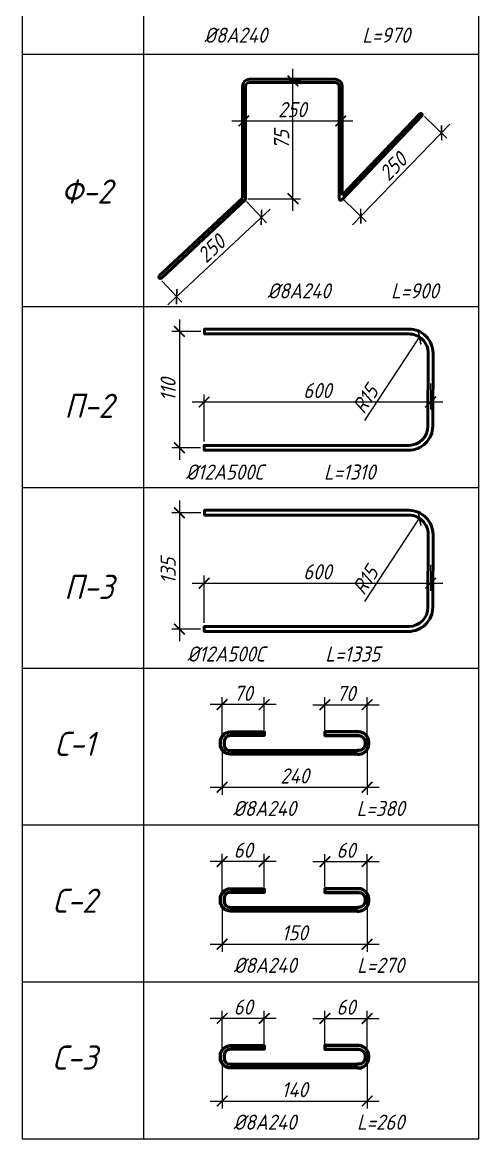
# Model space of a CAD drawing. Header units: millimetres. Extents: x 504091 to 2165846, y 135022 to 442887.
# Drawn here: x 1399985 to 1400741, y 208619 to 210466 of the extents above; entities that cross this region are included whole.
import ezdxf

# ---------------------------------------------------------------- set-up
doc = ezdxf.new("R2010")
doc.units = ezdxf.units.MM
doc.layers.get('Defpoints').update_dxf_attribs({"color": 255})
for name, color, linetype, lineweight in [('!_КР_Размеры', 7, 'Continuous', 9), ('Арматура 12', 26, 'Continuous', 50), ('КР_арматура 16', 224, 'Continuous', 50), ('КР_арматура 8', 232, 'Continuous', 50), ('Размеры (линейные)', 154, 'Continuous', 9), ('Размеры КР', 164, 'Continuous', 9)]:
    doc.layers.add(name, color=color, linetype=linetype, lineweight=lineweight)
doc.styles.add('GOST 2.304_new', font='isocpeur.ttf', dxfattribs={"width": 0.9, "oblique": 15})
doc.dimstyles.new('SPDS 1_10', dxfattribs={"dimscale": 10, "dimtxt": 2.5, "dimasz": 1.77, "dimexe": 1.25, "dimexo": 0.625, "dimtad": 1, "dimdec": 0, "dimrnd": 0.001, "dimtxsty": 'GOST 2.304_new', "dimblk": 'ARCHTICK', "dimcen": 2.5, "dimdle": 2, "dimclrt": 256, "dimadec": 0, "dimazin": 2, "dimtfac": 0.75, "dimtdec": 0, "dimtmove": 1, "dimatfit": 3, "dimfxl": 0, "dimtolj": 1, "dimlwd": 9, "dimlwe": 9, "dimarcsym": 0})

# ---------------------------------------------------------------- blocks, each defined once
blk = doc.blocks.new('_ArchTick')
at = {"color": 0, "linetype": 'ByBlock', "const_width": 0.15}
blk.add_lwpolyline([(-0.5, -0.5), (0.5, 0.5)], dxfattribs=at)
blk = doc.blocks.new('*D3315')
at = {"layer": 'Defpoints', "color": 0, "lineweight": 20, "ltscale": 100, "transparency": 16777216}
for p in [(1400421.5, 210368.9), (1400433.5, 210368.9), (1400352.5, 210174)]:
    blk.add_point(p, dxfattribs=at)
at = {"layer": 'Размеры (линейные)', "color": 0, "lineweight": 9, "ltscale": 100, "transparency": 16777216}
for p, q in [((1400433.5, 210154), (1400433.5, 210388.9)), ((1400427.7, 210368.9), (1400446, 210368.9)), ((1400358.7, 210174), (1400446, 210174))]:
    blk.add_line(p, q, dxfattribs=at)
at = {"layer": 'Размеры (линейные)', "color": 0, "lineweight": 9, "ltscale": 100, "transparency": 16777216, "xscale": 17.7, "yscale": 17.7, "zscale": 17.7}
for p, rotation in [((1400433.5, 210368.9), 90), ((1400433.5, 210174), 270)]:
    blk.add_blockref('_ArchTick', p, dxfattribs=dict(at, rotation=rotation))
at = {"layer": 'Размеры (линейные)', "ltscale": 100, "transparency": 16777216, "insert": (1400414.8, 210271.5), "char_height": 25, "attachment_point": 5, "rotation": 90, "style": 'GOST 2.304_new'}
blk.add_mtext('\\A1;75', dxfattribs=at)
blk = doc.blocks.new('*D3316')
at = {"layer": 'Defpoints', "color": 0, "lineweight": 20, "ltscale": 100, "transparency": 16777216}
for p in [(1400647.1, 210314.6), (1400679.7, 210283.1), (1400513.2, 210176.6)]:
    blk.add_point(p, dxfattribs=at)
at = {"layer": 'Размеры (линейные)', "color": 0, "lineweight": 9, "ltscale": 100, "transparency": 16777216}
for p, q in [((1400531.9, 210130.6), (1400693.6, 210297.4)), ((1400651.6, 210310.3), (1400688.6, 210274.4)), ((1400517.7, 210172.2), (1400554.8, 210136.3))]:
    blk.add_line(p, q, dxfattribs=at)
at = {"layer": 'Размеры (линейные)', "color": 0, "lineweight": 9, "ltscale": 100, "transparency": 16777216, "xscale": 17.7, "yscale": 17.7, "zscale": 17.7}
for p, rotation in [((1400679.7, 210283.1), 45.8853463330187), ((1400545.8, 210145), 225.8853463330187)]:
    blk.add_blockref('_ArchTick', p, dxfattribs=dict(at, rotation=rotation))
at = {"layer": 'Размеры (линейные)', "ltscale": 100, "transparency": 16777216, "insert": (1400599.3, 210227.1), "char_height": 25, "attachment_point": 5, "rotation": 45.8853, "style": 'GOST 2.304_new'}
blk.add_mtext('\\A1;250', dxfattribs=at)
blk = doc.blocks.new('*D3317')
at = {"layer": 'Defpoints', "color": 0, "lineweight": 20, "ltscale": 100, "transparency": 16777216}
for p in [(1400352.5, 210174), (1400381.3, 210143.2), (1400212.1, 210042.7)]:
    blk.add_point(p, dxfattribs=at)
at = {"layer": 'Размеры (линейные)', "color": 0, "lineweight": 9, "ltscale": 100, "transparency": 16777216}
for p, q in [((1400356.8, 210169.4), (1400389.8, 210134.1)), ((1400226.2, 209998.3), (1400395.9, 210156.8)), ((1400216.3, 210038.2), (1400249.4, 210002.8))]:
    blk.add_line(p, q, dxfattribs=at)
at = {"layer": 'Размеры (линейные)', "color": 0, "lineweight": 9, "ltscale": 100, "transparency": 16777216, "xscale": 17.7, "yscale": 17.7, "zscale": 17.7}
for p, rotation in [((1400381.3, 210143.2), 43.06238409189598), ((1400240.8, 210011.9), 223.062384091896)]:
    blk.add_blockref('_ArchTick', p, dxfattribs=dict(at, rotation=rotation))
at = {"layer": 'Размеры (линейные)', "ltscale": 100, "transparency": 16777216, "insert": (1400298.3, 210091.3), "char_height": 25, "attachment_point": 5, "rotation": 43.0624, "style": 'GOST 2.304_new'}
blk.add_mtext('\\A1;250', dxfattribs=at)
blk = doc.blocks.new('*D3318')
at = {"layer": 'Defpoints', "color": 0, "lineweight": 20, "ltscale": 100, "transparency": 16777216}
for p in [(1400512.8, 210302.7), (1400352.2, 210288), (1400512.8, 210288)]:
    blk.add_point(p, dxfattribs=at)
at = {"layer": 'Размеры (линейные)', "color": 0, "lineweight": 9, "ltscale": 100, "transparency": 16777216}
for p, q in [((1400352.2, 210294.3), (1400352.2, 210315.2)), ((1400512.8, 210294.3), (1400512.8, 210315.2)), ((1400332.2, 210302.7), (1400532.8, 210302.7))]:
    blk.add_line(p, q, dxfattribs=at)
at = {"layer": 'Размеры (линейные)', "color": 0, "lineweight": 9, "ltscale": 100, "transparency": 16777216, "xscale": 17.7, "yscale": 17.7, "zscale": 17.7, "rotation": 180}
blk.add_blockref('_ArchTick', (1400352.2, 210302.7), dxfattribs=at)
at = {"layer": 'Размеры (линейные)', "color": 0, "lineweight": 9, "ltscale": 100, "transparency": 16777216, "xscale": 17.7, "yscale": 17.7, "zscale": 17.7}
blk.add_blockref('_ArchTick', (1400512.8, 210302.7), dxfattribs=at)
at = {"layer": 'Размеры (линейные)', "ltscale": 100, "transparency": 16777216, "insert": (1400432.5, 210321.4), "char_height": 25, "attachment_point": 5, "style": 'GOST 2.304_new'}
blk.add_mtext('\\A1;250', dxfattribs=at)
blk = doc.blocks.new('*D3319')
at = {"layer": 'Defpoints', "color": 0, "lineweight": 20, "ltscale": 100, "transparency": 16777216}
for p in [(1400661.6, 209874.4), (1400661.6, 209837.7), (1400286.5, 209765.8)]:
    blk.add_point(p, dxfattribs=at)
at = {"layer": 'Размеры (линейные)', "color": 0, "lineweight": 9, "ltscale": 100, "transparency": 16777216}
for p, q in [((1400661.6, 209868.1), (1400661.6, 209825.2)), ((1400266.5, 209837.7), (1400681.6, 209837.7)), ((1400286.5, 209772.1), (1400286.5, 209850.2))]:
    blk.add_line(p, q, dxfattribs=at)
at = {"layer": 'Размеры (линейные)', "color": 0, "lineweight": 9, "ltscale": 100, "transparency": 16777216, "xscale": 17.7, "yscale": 17.7, "zscale": 17.7, "rotation": 180}
blk.add_blockref('_ArchTick', (1400286.5, 209837.7), dxfattribs=at)
at = {"layer": 'Размеры (линейные)', "color": 0, "lineweight": 9, "ltscale": 100, "transparency": 16777216, "xscale": 17.7, "yscale": 17.7, "zscale": 17.7}
blk.add_blockref('_ArchTick', (1400661.6, 209837.7), dxfattribs=at)
at = {"layer": 'Размеры (линейные)', "ltscale": 100, "transparency": 16777216, "insert": (1400474, 209856.5), "char_height": 25, "attachment_point": 5, "style": 'GOST 2.304_new'}
blk.add_mtext('\\A1;600', dxfattribs=at)
blk = doc.blocks.new('*D3320')
at = {"layer": 'Defpoints', "color": 0, "lineweight": 20, "ltscale": 100, "transparency": 16777216}
for p in [(1400287, 209954.3), (1400245.5, 209761.8), (1400286.5, 209761.8)]:
    blk.add_point(p, dxfattribs=at)
at = {"layer": 'Размеры (линейные)', "color": 0, "lineweight": 9, "ltscale": 100, "transparency": 16777216}
for p, q in [((1400245.5, 209974.3), (1400245.5, 209741.8)), ((1400280.8, 209954.3), (1400233, 209954.3)), ((1400280.3, 209761.8), (1400233, 209761.8))]:
    blk.add_line(p, q, dxfattribs=at)
at = {"layer": 'Размеры (линейные)', "color": 0, "lineweight": 9, "ltscale": 100, "transparency": 16777216, "xscale": 17.7, "yscale": 17.7, "zscale": 17.7}
for p, rotation in [((1400245.5, 209954.3), 90), ((1400245.5, 209761.8), 270)]:
    blk.add_blockref('_ArchTick', p, dxfattribs=dict(at, rotation=rotation))
at = {"layer": 'Размеры (линейные)', "ltscale": 100, "transparency": 16777216, "insert": (1400226.8, 209858), "char_height": 25, "attachment_point": 5, "rotation": 90, "style": 'GOST 2.304_new'}
blk.add_mtext('\\A1;110', dxfattribs=at)
blk = doc.blocks.new('*D3321')
at = {"layer": 'Defpoints', "color": 0, "lineweight": 20, "ltscale": 100, "transparency": 16777216}
for p in [(1400643, 209945), (1400625.5, 209918.3)]:
    blk.add_point(p, dxfattribs=at)
at = {"layer": 'Размеры (линейные)', "color": 0, "lineweight": 9, "ltscale": 100, "transparency": 16777216}
blk.add_line((1400552.8, 209807.1), (1400643, 209945), dxfattribs=at)
at = {"layer": 'Размеры (линейные)', "color": 0, "lineweight": 9, "ltscale": 100, "transparency": 16777216, "xscale": 17.7, "yscale": 17.7, "zscale": 17.7, "rotation": 56.80116569962975}
blk.add_blockref('_ArchTick', (1400643, 209945), dxfattribs=at)
at = {"layer": 'Размеры (линейные)', "ltscale": 100, "transparency": 16777216, "insert": (1400553.4, 209842.3), "char_height": 25, "attachment_point": 5, "rotation": 56.8012, "style": 'GOST 2.304_new'}
blk.add_mtext('\\A1;R15', dxfattribs=at)
blk = doc.blocks.new('*D3322')
at = {"layer": 'Defpoints', "color": 0, "lineweight": 20, "ltscale": 100, "transparency": 16777216}
for p in [(1400661.6, 209574.6), (1400661.6, 209537.9), (1400286.5, 209466)]:
    blk.add_point(p, dxfattribs=at)
at = {"layer": 'Размеры (линейные)', "color": 0, "lineweight": 9, "ltscale": 100, "transparency": 16777216}
for p, q in [((1400661.6, 209568.3), (1400661.6, 209525.4)), ((1400266.5, 209537.9), (1400681.6, 209537.9)), ((1400286.5, 209472.3), (1400286.5, 209550.4))]:
    blk.add_line(p, q, dxfattribs=at)
at = {"layer": 'Размеры (линейные)', "color": 0, "lineweight": 9, "ltscale": 100, "transparency": 16777216, "xscale": 17.7, "yscale": 17.7, "zscale": 17.7, "rotation": 180}
blk.add_blockref('_ArchTick', (1400286.5, 209537.9), dxfattribs=at)
at = {"layer": 'Размеры (линейные)', "color": 0, "lineweight": 9, "ltscale": 100, "transparency": 16777216, "xscale": 17.7, "yscale": 17.7, "zscale": 17.7}
blk.add_blockref('_ArchTick', (1400661.6, 209537.9), dxfattribs=at)
at = {"layer": 'Размеры (линейные)', "ltscale": 100, "transparency": 16777216, "insert": (1400474, 209556.7), "char_height": 25, "attachment_point": 5, "style": 'GOST 2.304_new'}
blk.add_mtext('\\A1;600', dxfattribs=at)
blk = doc.blocks.new('*D3323')
at = {"layer": 'Defpoints', "color": 0, "lineweight": 20, "ltscale": 100, "transparency": 16777216}
for p in [(1400287, 209654.5), (1400245.5, 209462), (1400286.5, 209462)]:
    blk.add_point(p, dxfattribs=at)
at = {"layer": 'Размеры (линейные)', "color": 0, "lineweight": 9, "ltscale": 100, "transparency": 16777216}
for p, q in [((1400245.5, 209674.5), (1400245.5, 209442)), ((1400280.8, 209654.5), (1400233, 209654.5)), ((1400280.3, 209462), (1400233, 209462))]:
    blk.add_line(p, q, dxfattribs=at)
at = {"layer": 'Размеры (линейные)', "color": 0, "lineweight": 9, "ltscale": 100, "transparency": 16777216, "xscale": 17.7, "yscale": 17.7, "zscale": 17.7}
for p, rotation in [((1400245.5, 209654.5), 90), ((1400245.5, 209462), 270)]:
    blk.add_blockref('_ArchTick', p, dxfattribs=dict(at, rotation=rotation))
at = {"layer": 'Размеры (линейные)', "ltscale": 100, "transparency": 16777216, "insert": (1400226.8, 209558.3), "char_height": 25, "attachment_point": 5, "rotation": 90, "style": 'GOST 2.304_new'}
blk.add_mtext('\\A1;135', dxfattribs=at)
blk = doc.blocks.new('*D3324')
at = {"layer": 'Defpoints', "color": 0, "lineweight": 20, "ltscale": 100, "transparency": 16777216}
for p in [(1400643, 209645.3), (1400625.5, 209618.5)]:
    blk.add_point(p, dxfattribs=at)
at = {"layer": 'Размеры (линейные)', "color": 0, "lineweight": 9, "ltscale": 100, "transparency": 16777216}
blk.add_line((1400552.8, 209507.3), (1400643, 209645.3), dxfattribs=at)
at = {"layer": 'Размеры (линейные)', "color": 0, "lineweight": 9, "ltscale": 100, "transparency": 16777216, "xscale": 17.7, "yscale": 17.7, "zscale": 17.7, "rotation": 56.80116569857689}
blk.add_blockref('_ArchTick', (1400643, 209645.3), dxfattribs=at)
at = {"layer": 'Размеры (линейные)', "ltscale": 100, "transparency": 16777216, "insert": (1400553.4, 209542.6), "char_height": 25, "attachment_point": 5, "rotation": 56.8012, "style": 'GOST 2.304_new'}
blk.add_mtext('\\A1;R15', dxfattribs=at)
blk = doc.blocks.new('*D3325')
at = {"layer": 'Defpoints', "color": 0, "lineweight": 20, "transparency": 16777216}
for p in [(1400556.3, 209336.7), (1400486.5, 209288.8), (1400556.3, 209273.8)]:
    blk.add_point(p, dxfattribs=at)
at = {"layer": 'Размеры КР', "color": 0, "lineweight": 9, "transparency": 16777216}
for p, q in [((1400466.5, 209336.7), (1400576.3, 209336.7)), ((1400486.5, 209295), (1400486.5, 209349.2)), ((1400556.3, 209280), (1400556.3, 209349.2))]:
    blk.add_line(p, q, dxfattribs=at)
at = {"layer": 'Размеры КР', "color": 0, "lineweight": 9, "transparency": 16777216, "xscale": 17.7, "yscale": 17.7, "zscale": 17.7, "rotation": 180}
blk.add_blockref('_ArchTick', (1400486.5, 209336.7), dxfattribs=at)
at = {"layer": 'Размеры КР', "color": 0, "lineweight": 9, "transparency": 16777216, "xscale": 17.7, "yscale": 17.7, "zscale": 17.7}
blk.add_blockref('_ArchTick', (1400556.3, 209336.7), dxfattribs=at)
at = {"layer": 'Размеры КР', "lineweight": 20, "transparency": 16777216, "insert": (1400521.4, 209355.4), "char_height": 25, "attachment_point": 5, "style": 'GOST 2.304_new'}
blk.add_mtext('\\A1;70', dxfattribs=at)
blk = doc.blocks.new('*D3326')
at = {"layer": 'Defpoints', "color": 0, "lineweight": 20, "transparency": 16777216}
for p in [(1400316.2, 209336.9), (1400385.9, 209288.8), (1400316.2, 209273.4)]:
    blk.add_point(p, dxfattribs=at)
at = {"layer": 'Размеры КР', "color": 0, "lineweight": 9, "transparency": 16777216}
for p, q in [((1400405.9, 209336.9), (1400296.2, 209336.9)), ((1400316.2, 209279.7), (1400316.2, 209349.4)), ((1400385.9, 209295), (1400385.9, 209349.4))]:
    blk.add_line(p, q, dxfattribs=at)
at = {"layer": 'Размеры КР', "color": 0, "lineweight": 9, "transparency": 16777216, "xscale": 17.7, "yscale": 17.7, "zscale": 17.7, "rotation": 180}
blk.add_blockref('_ArchTick', (1400316.2, 209336.9), dxfattribs=at)
at = {"layer": 'Размеры КР', "color": 0, "lineweight": 9, "transparency": 16777216, "xscale": 17.7, "yscale": 17.7, "zscale": 17.7}
blk.add_blockref('_ArchTick', (1400385.9, 209336.9), dxfattribs=at)
at = {"layer": 'Размеры КР', "lineweight": 20, "transparency": 16777216, "insert": (1400351.1, 209355.6), "char_height": 25, "attachment_point": 5, "style": 'GOST 2.304_new'}
blk.add_mtext('\\A1;70', dxfattribs=at)
blk = doc.blocks.new('*D3327')
at = {"layer": 'Defpoints', "color": 0, "lineweight": 20, "transparency": 16777216}
for p in [(1400316.2, 209273.4), (1400556.3, 209273.8), (1400556.3, 209200.1)]:
    blk.add_point(p, dxfattribs=at)
at = {"layer": 'Размеры КР', "color": 0, "lineweight": 9, "transparency": 16777216}
for p, q in [((1400316.2, 209267.2), (1400316.2, 209187.6)), ((1400556.3, 209267.5), (1400556.3, 209187.6)), ((1400296.2, 209200.1), (1400576.3, 209200.1))]:
    blk.add_line(p, q, dxfattribs=at)
at = {"layer": 'Размеры КР', "color": 0, "lineweight": 9, "transparency": 16777216, "xscale": 17.7, "yscale": 17.7, "zscale": 17.7, "rotation": 180}
blk.add_blockref('_ArchTick', (1400316.2, 209200.1), dxfattribs=at)
at = {"layer": 'Размеры КР', "color": 0, "lineweight": 9, "transparency": 16777216, "xscale": 17.7, "yscale": 17.7, "zscale": 17.7}
blk.add_blockref('_ArchTick', (1400556.3, 209200.1), dxfattribs=at)
at = {"layer": 'Размеры КР', "lineweight": 20, "transparency": 16777216, "insert": (1400436.3, 209218.9), "char_height": 25, "attachment_point": 5, "style": 'GOST 2.304_new'}
blk.add_mtext('\\A1;240', dxfattribs=at)
blk = doc.blocks.new('*D3328')
at = {"layer": 'Defpoints', "color": 0, "lineweight": 20, "transparency": 16777216}
for p in [(1400556.3, 209077.1), (1400486.5, 209029.2), (1400556.3, 209014.2)]:
    blk.add_point(p, dxfattribs=at)
at = {"layer": 'Размеры КР', "color": 0, "lineweight": 9, "transparency": 16777216}
for p, q in [((1400466.5, 209077.1), (1400576.3, 209077.1)), ((1400486.5, 209035.5), (1400486.5, 209089.6)), ((1400556.3, 209020.5), (1400556.3, 209089.6))]:
    blk.add_line(p, q, dxfattribs=at)
at = {"layer": 'Размеры КР', "color": 0, "lineweight": 9, "transparency": 16777216, "xscale": 17.7, "yscale": 17.7, "zscale": 17.7, "rotation": 180}
blk.add_blockref('_ArchTick', (1400486.5, 209077.1), dxfattribs=at)
at = {"layer": 'Размеры КР', "color": 0, "lineweight": 9, "transparency": 16777216, "xscale": 17.7, "yscale": 17.7, "zscale": 17.7}
blk.add_blockref('_ArchTick', (1400556.3, 209077.1), dxfattribs=at)
at = {"layer": 'Размеры КР', "lineweight": 20, "transparency": 16777216, "insert": (1400521.4, 209095.9), "char_height": 25, "attachment_point": 5, "style": 'GOST 2.304_new'}
blk.add_mtext('\\A1;60', dxfattribs=at)
blk = doc.blocks.new('*D3329')
at = {"layer": 'Defpoints', "color": 0, "lineweight": 20, "transparency": 16777216}
for p in [(1400316.2, 209077.3), (1400385.9, 209029.2), (1400316.2, 209013.9)]:
    blk.add_point(p, dxfattribs=at)
at = {"layer": 'Размеры КР', "color": 0, "lineweight": 9, "transparency": 16777216}
for p, q in [((1400405.9, 209077.3), (1400296.2, 209077.3)), ((1400316.2, 209020.1), (1400316.2, 209089.8)), ((1400385.9, 209035.5), (1400385.9, 209089.8))]:
    blk.add_line(p, q, dxfattribs=at)
at = {"layer": 'Размеры КР', "color": 0, "lineweight": 9, "transparency": 16777216, "xscale": 17.7, "yscale": 17.7, "zscale": 17.7, "rotation": 180}
blk.add_blockref('_ArchTick', (1400316.2, 209077.3), dxfattribs=at)
at = {"layer": 'Размеры КР', "color": 0, "lineweight": 9, "transparency": 16777216, "xscale": 17.7, "yscale": 17.7, "zscale": 17.7}
blk.add_blockref('_ArchTick', (1400385.9, 209077.3), dxfattribs=at)
at = {"layer": 'Размеры КР', "lineweight": 20, "transparency": 16777216, "insert": (1400351.1, 209096.1), "char_height": 25, "attachment_point": 5, "style": 'GOST 2.304_new'}
blk.add_mtext('\\A1;60', dxfattribs=at)
blk = doc.blocks.new('*D3330')
at = {"layer": 'Defpoints', "color": 0, "lineweight": 20, "transparency": 16777216}
for p in [(1400316.2, 209013.9), (1400556.3, 209014.2), (1400556.3, 208940.6)]:
    blk.add_point(p, dxfattribs=at)
at = {"layer": 'Размеры КР', "color": 0, "lineweight": 9, "transparency": 16777216}
for p, q in [((1400316.2, 209007.6), (1400316.2, 208928.1)), ((1400556.3, 209008), (1400556.3, 208928.1)), ((1400296.2, 208940.6), (1400576.3, 208940.6))]:
    blk.add_line(p, q, dxfattribs=at)
at = {"layer": 'Размеры КР', "color": 0, "lineweight": 9, "transparency": 16777216, "xscale": 17.7, "yscale": 17.7, "zscale": 17.7, "rotation": 180}
blk.add_blockref('_ArchTick', (1400316.2, 208940.6), dxfattribs=at)
at = {"layer": 'Размеры КР', "color": 0, "lineweight": 9, "transparency": 16777216, "xscale": 17.7, "yscale": 17.7, "zscale": 17.7}
blk.add_blockref('_ArchTick', (1400556.3, 208940.6), dxfattribs=at)
at = {"layer": 'Размеры КР', "lineweight": 20, "transparency": 16777216, "insert": (1400436.3, 208959.3), "char_height": 25, "attachment_point": 5, "style": 'GOST 2.304_new'}
blk.add_mtext('\\A1;150', dxfattribs=at)
blk = doc.blocks.new('*D3331')
at = {"layer": 'Defpoints', "color": 0, "lineweight": 20, "transparency": 16777216}
for p in [(1400556.3, 208817.6), (1400486.5, 208769.7), (1400556.3, 208754.7)]:
    blk.add_point(p, dxfattribs=at)
at = {"layer": 'Размеры КР', "color": 0, "lineweight": 9, "transparency": 16777216}
for p, q in [((1400466.5, 208817.6), (1400576.3, 208817.6)), ((1400486.5, 208775.9), (1400486.5, 208830.1)), ((1400556.3, 208760.9), (1400556.3, 208830.1))]:
    blk.add_line(p, q, dxfattribs=at)
at = {"layer": 'Размеры КР', "color": 0, "lineweight": 9, "transparency": 16777216, "xscale": 17.7, "yscale": 17.7, "zscale": 17.7, "rotation": 180}
blk.add_blockref('_ArchTick', (1400486.5, 208817.6), dxfattribs=at)
at = {"layer": 'Размеры КР', "color": 0, "lineweight": 9, "transparency": 16777216, "xscale": 17.7, "yscale": 17.7, "zscale": 17.7}
blk.add_blockref('_ArchTick', (1400556.3, 208817.6), dxfattribs=at)
at = {"layer": 'Размеры КР', "lineweight": 20, "transparency": 16777216, "insert": (1400521.4, 208836.3), "char_height": 25, "attachment_point": 5, "style": 'GOST 2.304_new'}
blk.add_mtext('\\A1;60', dxfattribs=at)
blk = doc.blocks.new('*D3332')
at = {"layer": 'Defpoints', "color": 0, "lineweight": 20, "transparency": 16777216}
for p in [(1400316.2, 208817.8), (1400385.9, 208769.7), (1400316.2, 208754.4)]:
    blk.add_point(p, dxfattribs=at)
at = {"layer": 'Размеры КР', "color": 0, "lineweight": 9, "transparency": 16777216}
for p, q in [((1400405.9, 208817.8), (1400296.2, 208817.8)), ((1400316.2, 208760.6), (1400316.2, 208830.3)), ((1400385.9, 208775.9), (1400385.9, 208830.3))]:
    blk.add_line(p, q, dxfattribs=at)
at = {"layer": 'Размеры КР', "color": 0, "lineweight": 9, "transparency": 16777216, "xscale": 17.7, "yscale": 17.7, "zscale": 17.7, "rotation": 180}
blk.add_blockref('_ArchTick', (1400316.2, 208817.8), dxfattribs=at)
at = {"layer": 'Размеры КР', "color": 0, "lineweight": 9, "transparency": 16777216, "xscale": 17.7, "yscale": 17.7, "zscale": 17.7}
blk.add_blockref('_ArchTick', (1400385.9, 208817.8), dxfattribs=at)
at = {"layer": 'Размеры КР', "lineweight": 20, "transparency": 16777216, "insert": (1400351.1, 208836.5), "char_height": 25, "attachment_point": 5, "style": 'GOST 2.304_new'}
blk.add_mtext('\\A1;60', dxfattribs=at)
blk = doc.blocks.new('*D3333')
at = {"layer": 'Defpoints', "color": 0, "lineweight": 20, "transparency": 16777216}
for p in [(1400316.2, 208754.4), (1400556.3, 208754.7), (1400556.3, 208681)]:
    blk.add_point(p, dxfattribs=at)
at = {"layer": 'Размеры КР', "color": 0, "lineweight": 9, "transparency": 16777216}
for p, q in [((1400316.2, 208748.1), (1400316.2, 208668.5)), ((1400556.3, 208748.4), (1400556.3, 208668.5)), ((1400296.2, 208681), (1400576.3, 208681))]:
    blk.add_line(p, q, dxfattribs=at)
at = {"layer": 'Размеры КР', "color": 0, "lineweight": 9, "transparency": 16777216, "xscale": 17.7, "yscale": 17.7, "zscale": 17.7, "rotation": 180}
blk.add_blockref('_ArchTick', (1400316.2, 208681), dxfattribs=at)
at = {"layer": 'Размеры КР', "color": 0, "lineweight": 9, "transparency": 16777216, "xscale": 17.7, "yscale": 17.7, "zscale": 17.7}
blk.add_blockref('_ArchTick', (1400556.3, 208681), dxfattribs=at)
at = {"layer": 'Размеры КР', "lineweight": 20, "transparency": 16777216, "insert": (1400436.3, 208699.8), "char_height": 25, "attachment_point": 5, "style": 'GOST 2.304_new'}
blk.add_mtext('\\A1;140', dxfattribs=at)

msp = doc.modelspace()

# ---------------------------------------------------------------- linework, layer by layer
at = {"color": 244, "lineweight": 18}
for p, q in [((1399985.2469, 216102.0613, -0.0032), (1399985.2469, 208618.7579, 0.0293)), ((1400741.1568, 208618.7579, 0.0298), (1400741.1568, 216102.0613, -0.0033)), ((1399985.2469, 210413.458, 0.0539), (1400741.1568, 210413.458, 0.0539)), ((1399985.2469, 209995.9475, -0.0101), (1400741.1568, 209995.9475, -0.0101)), ((1399985.2469, 209995.9475, -0.0101), (1400741.1568, 209995.9475, -0.0101)), ((1399985.2469, 209696.1665, -0.0008), (1400741.1568, 209696.1665, -0.0008)), ((1399985.2469, 209397.3902, 0.0086), (1400741.1568, 209397.3902, 0.0086)), ((1399985.2469, 209397.3902, 0.0086), (1400741.1568, 209397.3902, 0.0086)), ((1399985.2469, 209137.8461, 0.0271), (1400741.1568, 209137.8461, 0.0271)), ((1399985.2469, 208878.302, 0.0456), (1400741.1568, 208878.302, 0.0456)), ((1399985.2469, 208618.7579, 0.0641), (1400741.1568, 208618.7579, 0.0641))]:
    msp.add_line(p, q, dxfattribs=at)
at = {"color": 244, "lineweight": 13, "elevation": -0.0032}
msp.add_lwpolyline([(1400186.2172, 215935.6955), (1400186.2172, 208618.7579)], dxfattribs=at)
at = {"layer": 'Арматура 12', "lineweight": 53, "ltscale": 20}
for p, q in [((1400331.6968, 209260.9054, 0.0212), (1400540.6968, 209260.9054, 0.0212)), ((1400540.6968, 209254.9054, 0.0212), (1400331.6968, 209254.9054, 0.0212)), ((1400331.6968, 209001.3613, 0.0397), (1400540.6968, 209001.3613, 0.0397)), ((1400540.6968, 208995.3613, 0.0397), (1400331.6968, 208995.3613, 0.0397)), ((1400331.6968, 208741.8172, 0.0582), (1400540.6968, 208741.8172, 0.0582)), ((1400540.6968, 208735.8172, 0.0582), (1400331.6968, 208735.8172, 0.0582))]:
    msp.add_line(p, q, dxfattribs=at)
for points, elevation in [([(1400331.6968, 209254.9054), (1400329.9406, 209254.9054, -0.414213562), (1400313.4406, 209271.4054), (1400313.4406, 209275.2507, -0.414213562), (1400329.9406, 209291.7507), (1400385.8705, 209291.7507), (1400385.8705, 209285.7507), (1400329.9406, 209285.7507, 0.414213562), (1400319.4406, 209275.2507), (1400319.4406, 209271.4054, 0.414213562), (1400329.9406, 209260.9054), (1400331.6968, 209260.9054)], 0.0212), ([(1400540.6968, 209254.9054), (1400542.4529, 209254.9054, 0.414213562), (1400558.9529, 209271.4054), (1400558.9529, 209275.2507, 0.414213562), (1400542.4529, 209291.7507), (1400486.523, 209291.7507), (1400486.523, 209285.7507), (1400542.4529, 209285.7507, -0.414213562), (1400552.9529, 209275.2507), (1400552.9529, 209271.4054, -0.414213562), (1400542.4529, 209260.9054), (1400540.6968, 209260.9054)], 0.0212), ([(1400331.6968, 208995.3613), (1400329.9406, 208995.3613, -0.414213562), (1400313.4406, 209011.8613), (1400313.4406, 209015.7066, -0.414213562), (1400329.9406, 209032.2066), (1400385.8705, 209032.2066), (1400385.8705, 209026.2066), (1400329.9406, 209026.2066, 0.414213562), (1400319.4406, 209015.7066), (1400319.4406, 209011.8613, 0.414213562), (1400329.9406, 209001.3613), (1400331.6968, 209001.3613)], 0.0397), ([(1400540.6968, 208995.3613), (1400542.4529, 208995.3613, 0.414213562), (1400558.9529, 209011.8613), (1400558.9529, 209015.7066, 0.414213562), (1400542.4529, 209032.2066), (1400486.523, 209032.2066), (1400486.523, 209026.2066), (1400542.4529, 209026.2066, -0.414213562), (1400552.9529, 209015.7066), (1400552.9529, 209011.8613, -0.414213562), (1400542.4529, 209001.3613), (1400540.6968, 209001.3613)], 0.0397), ([(1400331.6968, 208735.8172), (1400329.9406, 208735.8172, -0.414213562), (1400313.4406, 208752.3172), (1400313.4406, 208756.1625, -0.414213562), (1400329.9406, 208772.6625), (1400385.8705, 208772.6625), (1400385.8705, 208766.6625), (1400329.9406, 208766.6625, 0.414213562), (1400319.4406, 208756.1625), (1400319.4406, 208752.3172, 0.414213562), (1400329.9406, 208741.8172), (1400331.6968, 208741.8172)], 0.0582), ([(1400540.6968, 208735.8172), (1400542.4529, 208735.8172, 0.414213562), (1400558.9529, 208752.3172), (1400558.9529, 208756.1625, 0.414213562), (1400542.4529, 208772.6625), (1400486.523, 208772.6625), (1400486.523, 208766.6625), (1400542.4529, 208766.6625, -0.414213562), (1400552.9529, 208756.1625), (1400552.9529, 208752.3172, -0.414213562), (1400542.4529, 208741.8172), (1400540.6968, 208741.8172)], 0.0582)]:
    msp.add_lwpolyline(points, format="xyb", dxfattribs=dict(at, elevation=elevation))
at = {"layer": 'КР_арматура 16'}
for points, elevation in [([(1400624.8261, 209757.795, 0.415597767), (1400665.0211, 209797.796), (1400665.521, 209918.1895, 0.414695627), (1400625.5218, 209958.256), (1400287.0256, 209958.2624), (1400287.0255, 209950.2624), (1400625.2139, 209950.256, -0.416995829), (1400657.5211, 209918.256), (1400657.0211, 209797.7962, -0.409119684), (1400625.578, 209765.8016), (1400286.5205, 209765.8016), (1400286.5204, 209757.8013), (1400625.2072, 209757.795)], -0.0163), ([(1400624.8261, 209458.014, 0.415597767), (1400665.0211, 209498.0151), (1400665.521, 209618.4085, 0.414695627), (1400625.5218, 209658.4751), (1400287.0256, 209658.4814), (1400287.0255, 209650.4814), (1400625.2139, 209650.4751, -0.416995829), (1400657.5211, 209618.4751), (1400657.0211, 209498.0152, -0.409119684), (1400625.578, 209466.0206), (1400286.5205, 209466.0206), (1400286.5204, 209458.0204), (1400625.2072, 209458.014)], -0.0069)]:
    msp.add_lwpolyline(points, format="xyb", dxfattribs=dict(at, elevation=elevation))
at = {"layer": 'КР_арматура 8', "ltscale": 100}
for p, q in [((1400503.6009, 210371.619, -0.0163), (1400361.5209, 210371.619, -0.0163)), ((1400503.6009, 210366.499, -0.0163), (1400361.5209, 210366.499, -0.0163))]:
    msp.add_line(p, q, dxfattribs=at)
at = {"layer": 'КР_арматура 8'}
for p, q in [((1400350.0009, 210360.099, -0.0163), (1400349.9639, 210175.0166, -0.0163)), ((1400355.1209, 210360.099, -0.0163), (1400355.0835, 210173.4696, -0.0163)), ((1400510.0009, 210360.099, -0.0163), (1400509.9635, 210173.9089, -0.0163)), ((1400515.1209, 210360.099, -0.0163), (1400515.0846, 210180.122, -0.0163)), ((1400515.0846, 210180.122, -0.0163), (1400643.4949, 210314.6905, -0.0163)), ((1400514.3402, 210172.1052, -0.0163), (1400647.1282, 210311.0831, -0.0163)), ((1400349.9639, 210175.0166, -0.0163), (1400212.0656, 210046.226, -0.0163)), ((1400354.3705, 210172.1265, -0.0163), (1400215.5603, 210042.4842, -0.0163))]:
    msp.add_line(p, q, dxfattribs=at)
at = {"layer": 'КР_арматура 8', "ltscale": 100}
for centre, radius, start, end in [((1400361.5209, 210360.099, -0.0163), 11.52, 90, 180), ((1400503.6009, 210360.099, -0.0163), 11.52, 0, 90), ((1400361.5209, 210360.099, -0.0163), 6.4, 90, 180), ((1400503.6009, 210360.099, -0.0163), 6.4, 0, 90), ((1400512.5235, 210173.9089, -0.0163), 2.56, 179.9796382, 315.2085977)]:
    msp.add_arc(centre, radius, start, end, dxfattribs=at)
at = {"layer": 'КР_арматура 8'}
for centre, radius, start, end in [((1400645.2683, 210312.8432, -0.0163), 2.5607, 316.5804055, 133.8320507), ((1400352.5094, 210173.9753, -0.0163), 2.6234, 310.8972639, 348.8868543), ((1400213.9397, 210044.4735, -0.0163), 2.5659, 136.920932, 309.1671613)]:
    msp.add_arc(centre, radius, start, end, dxfattribs=at)

# ---------------------------------------------------------------- texts
at = {"layer": '!_КР_Размеры', "width": 1105.24052, "attachment_point": 5, "style": 'GOST 2.304_new'}
for s, insert, char_height in [('%%C8А240           L=970', (1400457.0163, 210444.509, 0.0641), 25), ('Ф-2', (1400091.588, 210185.8898, -0.014), 40), ('%%C8А240       L=900', (1400533.0854, 210021.5312, -0.0163), 25), ('П-2', (1400095.584, 209831.4387, -0.0118), 40), ('%%C12А500С       L=1310', (1400413.0534, 209721.6994, -0.0179), 25), ('П-3', (1400095.584, 209531.6577, -0.0024), 40), ('%%C12А500С       L=1335', (1400418.0884, 209420.6686, -0.0148), 25), ('С-1', (1400072.021, 209271.9977, -0.0054), 40), ('%%C8А240       L=380', (1400476.4669, 209165.1172, 0.0225), 25), ('С-2', (1400072.021, 209012.4536, 0.0131), 40), ('%%C8А240       L=270', (1400476.4669, 208905.5731, 0.0409), 25), ('С-3', (1400072.021, 208752.9095, 0.0316), 40), ('%%C8А240       L=260', (1400476.4669, 208646.029, 0.0594), 25)]:
    msp.add_mtext(s, dxfattribs=dict(at, insert=insert, char_height=char_height))

# ---------------------------------------------------------------- dimensions: what is measured, and where the dimension line sits
at = {"layer": 'Размеры (линейные)', "ltscale": 100}
for base, p1, p2, text, picture, middle in [((1400433.5367, 210368.9194, -0.0163), (1400352.4908, 210173.9941, -0.0163), (1400421.4668, 210368.9194, -0.0163), '75', '*D3315', (1400414.7867, 210271.4567, -0.0163)), ((1400245.5381, 209761.8014, -0.0163), (1400287.0255, 209954.2624, -0.0163), (1400286.5204, 209761.8014, -0.0163), '110', '*D3320', (1400226.7881, 209858.0319, -0.0163)), ((1400245.5381, 209462.0205, -0.0069), (1400287.0255, 209654.4814, -0.0069), (1400286.5204, 209462.0205, -0.0069), '135', '*D3323', (1400226.7881, 209558.2509, -0.0069))]:
    dim = msp.add_linear_dim(base=base, p1=p1, p2=p2, angle=90, text=text, dimstyle='SPDS 1_10', dxfattribs=at)
    dim.commit()
    dim.dimension.update_dxf_attribs({"geometry": picture, "text_midpoint": middle})
for base, p1, p2, text, picture, middle in [((1400512.8488, 210302.6811, -0.0163), (1400352.2471, 210288.0317, -0.0163), (1400512.8488, 210288.0317, -0.0163), '250', '*D3318', (1400432.5479, 210321.4311, -0.0163)), ((1400661.5637, 209837.7169, -0.0163), (1400286.5205, 209765.8016, -0.0163), (1400661.5637, 209874.3697, -0.0163), '600', '*D3319', (1400474.0421, 209856.4669, -0.0163)), ((1400661.5637, 209537.936, -0.0069), (1400286.5205, 209466.0206, -0.0069), (1400661.5637, 209574.5887, -0.0069), '600', '*D3322', (1400474.0421, 209556.686, -0.0069))]:
    dim = msp.add_linear_dim(base=base, p1=p1, p2=p2, text=text, dimstyle='SPDS 1_10', dxfattribs=at)
    dim.commit()
    dim.dimension.update_dxf_attribs({"geometry": picture, "text_midpoint": middle})
for p1, p2, distance, picture, middle in [((1400513.2242, 210176.5811, -0.0163), (1400647.0869, 210314.646, -0.0163), -45.3802, '*D3316', (1400599.2747, 210227.0763, -0.0163)), ((1400212.0645, 210042.7222, -0.0163), (1400352.5094, 210173.9753, -0.0163), -42.1308, '*D3317', (1400298.2512, 210091.2665, -0.0163))]:
    dim = msp.add_aligned_dim(p1=p1, p2=p2, distance=distance, text='250', dimstyle='SPDS 1_10', dxfattribs=at)
    dim.commit()
    dim.dimension.update_dxf_attribs({"geometry": picture, "text_midpoint": middle})
for center, mpoint, picture, middle in [((1400625.5186, 209918.255, -0.0163), (1400643.0414, 209945.0339, -0.0163), '*D3321', (1400569.1234, 209832.0703, -0.0163)), ((1400625.5186, 209618.474, -0.0069), (1400643.0414, 209645.2529, -0.0069), '*D3324', (1400569.1234, 209532.2893, -0.0069))]:
    dim = msp.add_radius_dim(center=center, mpoint=mpoint, text='R15', dimstyle='SPDS 1_10', dxfattribs=at)
    dim.commit()
    dim.dimension.update_dxf_attribs({"geometry": picture, "text_midpoint": middle, "dimtype": 164})
at = {"layer": 'Размеры КР', "lineweight": 20}
for base, p1, p2, picture, middle in [((1400316.2408, 209336.8553, 0.0212), (1400385.8705, 209288.7507, 0.0212), (1400316.2408, 209273.4436, 0.0212), '*D3326', (1400351.0557, 209355.6053, 0.0212)), ((1400556.2924, 209336.6609, 0.0212), (1400486.523, 209288.7507, 0.0212), (1400556.2924, 209273.788, 0.0212), '*D3325', (1400521.4077, 209355.4109, 0.0212)), ((1400556.2924, 209200.1225, 0.0212), (1400316.2408, 209273.4436, 0.0212), (1400556.2924, 209273.788, 0.0212), '*D3327', (1400436.2666, 209218.8725, 0.0212))]:
    dim = msp.add_linear_dim(base=base, p1=p1, p2=p2, dimstyle='SPDS 1_10', dxfattribs=at)
    dim.commit()
    dim.dimension.update_dxf_attribs({"geometry": picture, "text_midpoint": middle})
for base, p1, p2, text, picture, middle in [((1400316.2408, 209077.3112, 0.0397), (1400385.8705, 209029.2066, 0.0397), (1400316.2408, 209013.8995, 0.0397), '60', '*D3329', (1400351.0557, 209096.0612, 0.0397)), ((1400556.2924, 209077.1168, 0.0397), (1400486.523, 209029.2066, 0.0397), (1400556.2924, 209014.2439, 0.0397), '60', '*D3328', (1400521.4077, 209095.8668, 0.0397)), ((1400556.2924, 208940.5784, 0.0397), (1400316.2408, 209013.8995, 0.0397), (1400556.2924, 209014.2439, 0.0397), '150', '*D3330', (1400436.2666, 208959.3284, 0.0397)), ((1400316.2408, 208817.767, 0.0582), (1400385.8705, 208769.6625, 0.0582), (1400316.2408, 208754.3554, 0.0582), '60', '*D3332', (1400351.0557, 208836.517, 0.0582)), ((1400556.2924, 208817.5727, 0.0582), (1400486.523, 208769.6625, 0.0582), (1400556.2924, 208754.6997, 0.0582), '60', '*D3331', (1400521.4077, 208836.3227, 0.0582)), ((1400556.2924, 208681.0342, 0.0582), (1400316.2408, 208754.3554, 0.0582), (1400556.2924, 208754.6997, 0.0582), '140', '*D3333', (1400436.2666, 208699.7842, 0.0582))]:
    dim = msp.add_linear_dim(base=base, p1=p1, p2=p2, text=text, dimstyle='SPDS 1_10', dxfattribs=at)
    dim.commit()
    dim.dimension.update_dxf_attribs({"geometry": picture, "text_midpoint": middle})

doc.saveas('drawing.dxf')
